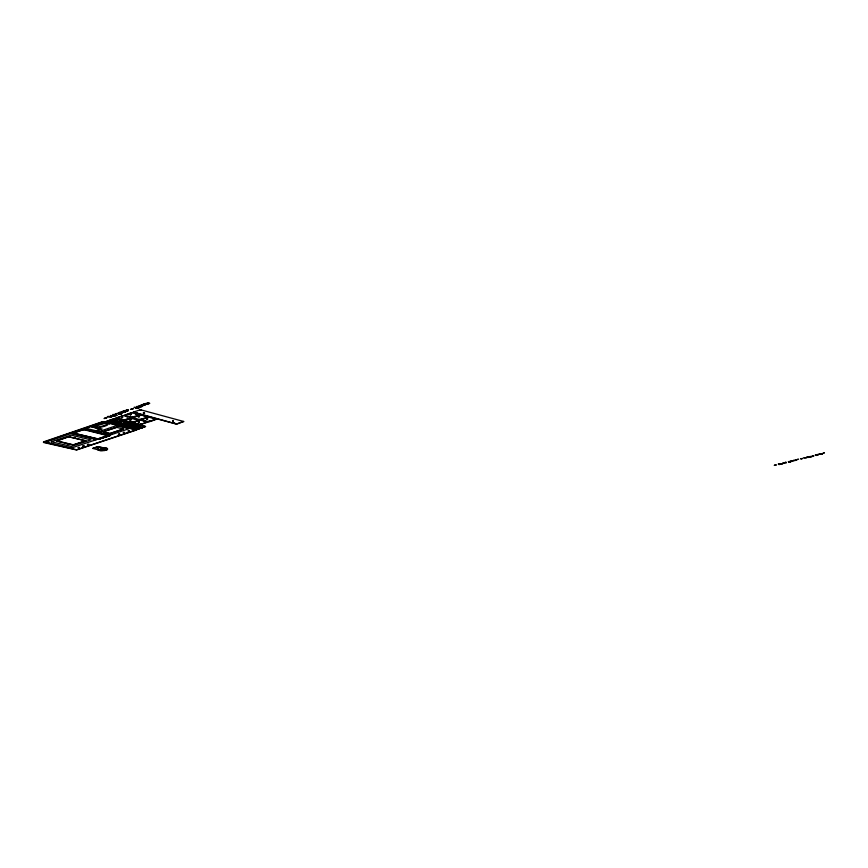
<?xml version="1.0" encoding="UTF-8"?>
<svg xmlns="http://www.w3.org/2000/svg" width="868" height="868" viewBox="0 0 868 868"><rect width="100%" height="100%" fill="white"/><g stroke="black" fill="none" stroke-linecap="round" stroke-linejoin="round"><path stroke-width="1.3" d="M130.395 427.685L133.813 426.329M123.126 429.074L110.095 433.479M139.01 424.767L134.681 425.949L135.256 426.155M781.33 463.805L779.952 463.762L782.773 463.794L781.113 463.989M789.555 461.787C785.149 461.863 793.569 460.843 788.86 461.993M144.045 404.043L147.256 404.401L145.325 403.598L142.873 404.445L144.88 405.041L142.721 404.792M79.053 447.4L77.946 447.671L79.248 447.552M113.285 423.389L117.343 422.065L110.138 420.275M131.719 422.336C110.377 421.902 134.811 418.604 130.58 417.53M132.283 422.325L139.596 419.906L132.153 417.931M144.11 404.054L145.596 404.759L142.743 405.703M116.095 420.058L117.017 420.123L116.008 419.949M100.601 429.259L95.903 430.723L86.138 428.412L90.565 426.752M94.742 426.242C122.106 419.081 81.256 426.568 99.104 427.371M133.466 412.083L176.312 423.975M107.491 424.365L99.006 427.262M114.468 423.248L114.739 423.682M115.032 418.647C135.082 420.025 106.2 422.271 125.708 423.671M133.13 417.193L131.383 417.28M140.041 419.407C119.784 418.68 143.231 415.924 139.271 414.589M129.668 427.327C144.522 422.933 106.601 424.712 128.833 427.295M124.959 424.441L117.864 422.358M137.545 424.875C134.681 420.09 117.798 424.734 133.325 425.797M129.712 422.835L122.638 420.73M148.602 417.258L141.115 419.711L148.558 421.664M130.287 427.316L130.536 427.74M111.191 433.816L112.178 433.87L111.245 434.098M79.151 447.736L79.075 447.508M819.457 454.007L822.137 453.866M142.623 404.531C139.054 404.944 145.705 405.226 142.591 405.649M116.887 415.501C114.977 416.347 108.457 412.756 116.909 415.479M84.391 428.868L83.523 429.172L109.889 435.834L98.149 439.273L109.032 435.627M71.827 433.316L96.576 439.447M109.552 420.47L107.035 421.327L109.932 420.72M107.545 421.305L110.431 420.698L107.925 421.555M112.319 419.678L115.216 419.06L112.699 419.928M115.477 422L112.97 422.857L115.856 422.249M113.48 422.835L116.355 422.228L113.849 423.085M118.243 421.219L121.129 420.611L118.612 421.457M117.234 422.456L114.598 423.627M122.008 420.839L119.491 422.065M117.614 422.553L115.108 423.4L115.987 423.476M115.607 423.389L118.482 422.781L115.987 423.627M120.37 421.772L122.757 421.186M131.079 418.018L124.493 420.405L131.621 422.325M120.739 422.011L123.256 421.164L119.871 421.783L120.739 421.859M97.476 432.09L116.464 425.656L128.768 428.803L109.021 435.421M123.462 424.061L120.967 424.908L123.831 424.311M121.455 424.886L124.33 424.289L121.835 425.136M126.207 423.28L129.082 422.683L126.576 423.53M125.556 424.604L123.061 425.45L123.929 425.526M123.56 425.428L126.424 424.832L123.929 425.667M128.301 423.834L130.677 423.248M139.433 420.253L132.869 422.607L139.705 424.474M128.67 424.072L131.177 423.226L127.813 423.844L128.67 423.92M131.328 426.101L128.844 426.937L131.686 426.34M129.69 427.154L132.186 426.318L131.318 426.242M134.421 425.57L136.927 424.723L133.574 425.342L136.059 424.647M133.401 426.633L130.916 427.468L133.759 426.872M131.404 427.447L134.247 426.85L131.762 427.685M136.135 425.863L138.988 425.266L136.493 426.101M140.941 424.43L147.245 421.946M149.513 421.566L156.001 419.125M139.086 428.098L136.602 428.933L139.433 428.336M137.09 428.911L139.922 428.325L137.448 429.15M141.809 427.338L144.652 426.741L142.157 427.577M137.806 429.237L140.54 428.184L133.77 426.438M93.115 448.365L97.824 446.803L103.954 447.823A5.045 1.411 -2.7 0 1 107.545 448.658L107.567 449.396A5.045 1.411 -2.7 0 1 104.041 450.557L102.739 450.666M176.931 423.877L183.3 421.425M103.151 448.311L99.473 449.646A3.342 0.933 -2.7 0 0 105.082 449.808A3.342 0.933 -2.7 0 0 103.531 448.311M793.992 460.268L791.638 461.266L795.413 460.42L794.079 460.246M797.681 459.356L795.316 460.365L797.67 459.346M798.56 459.031L798.636 459.096M116.193 420.025C114.381 420.785 119.339 419.993 116.214 419.906M111.994 421.902L111.354 421.913M124.2 422.119C122.377 422.879 127.325 422.065 124.222 421.989M139.954 426.579L140.399 426.166M140.106 409.815L132.847 412.343L176.454 424.072M139.531 415.012L140.876 414.882M139.954 415.034L133.379 417.627M130.84 417.942L132.186 417.812M121.77 420.763L122.008 420.698M124.471 420.134L123.733 420.155M119.231 421.631L118.59 421.642M117.006 422.39L117.744 422.358M141.517 419.428L140.03 419.537M139.206 420.188L140.909 420.112M127.173 423.692L125.849 423.823M122.431 425.298L121.422 425.439M116.258 427.36L103.173 431.787L109.466 433.468M134.399 425.743L137.545 424.626L131.003 422.825M132.804 426.47L133.65 426.329M130.656 419.884L131.285 419.721L129.94 419.993M788.882 461.982L790.998 461.776L789.327 461.971M138.489 421.837L139.119 421.837M97.292 447.996L98.746 448.105L98.019 448.279M791.432 460.875L790.39 461.136L791.735 461.331M803.963 457.805L806.535 457.751L803.974 457.816M817.07 454.582L822.137 453.856M819.435 453.997L818.274 454.691M124.352 432.774L123.733 432.861M128.605 431.222L128.887 430.821M122.833 415.707L116.052 418.278M118.71 421.631L121.704 420.405M113.947 423.248L116.963 422.065M817.081 454.593L818.394 454.789M140.996 419.428L147.658 416.835M139.433 420.123L140.225 420.036M130.233 422.835L127.433 424.126M125.48 424.441L122.692 425.721M149.502 421.696L156.446 419.287L155.871 419.07M140.931 424.56L139.998 424.636M110.052 433.479L123.484 429.052L116.844 427.381M142.243 427.74L145.173 426.524M137.524 429.302L140.887 428.163L133.878 426.438M137.806 429.367L136.58 429.421M176.92 424.007L183.864 421.533L140.236 409.685M82.243 439.382L82.113 439.251M111.874 421.924C114.099 421.327 108.804 421.739 111.983 422.022M124.015 422.032L124.504 422.39M119.882 423.996L118.851 423.899L119.48 423.996M127.791 426.025L128.507 425.841L127.878 425.743M140.356 426.058L139.292 426.362L139.911 426.459M140.301 426.459L141.028 426.264L140.139 426.155M60.402 442.289L60.424 442.43M144.207 412.777C141.169 413.157 146.171 413.418 144.251 412.897M109.238 424.365L109.14 424.268M101.925 428.803L102.066 428.944M88.102 444.351L87.397 444.524L88.124 444.633M88.395 444.622L88.004 444.622M101.447 431.342L101.339 431.548M122.019 417.682L122.789 417.508L121.433 417.779M97.758 448.007L97.032 448.17L98.106 448.365M118.797 434.098L118.417 434.477M119.003 434.38L119.762 434.217L119.057 434.098M131.665 412.723L124.862 415.392M123.506 415.566L115.585 418.116L123.278 420.155M132.478 417.226L139.466 414.665M123.842 420.145L130.808 417.638M117.082 427.284L102.782 431.83L109.65 433.501M134.638 425.819L134.008 425.873M68.463 436.864L56.865 440.944L73.129 444.752M142.135 427.75L145.618 426.579L138.999 424.897M110.073 433.588L109.422 433.588M74.019 444.752L85.552 440.792L68.29 436.712L56.311 440.987L72.858 444.904L86.095 440.825L68.518 436.691M140.128 410.152L140.236 410.314M128.627 430.821L127.846 430.973L128.648 431.114M128.779 431.114L129.56 430.886L128.757 430.81M131.784 412.712L124.243 415.219L132.023 417.248M125.491 424.333L126.435 424.333M83.024 429.671L73.454 433.045L97.455 438.828M142.211 427.848L141.593 427.87M137.502 429.421L136.352 429.378M119.458 423.606L120.609 423.801L119.317 424.094M131.969 424.539L133.249 424.246L132.023 424.419M146.876 404.282L149.741 403.338L148.254 402.633L147.017 403.012L149.025 403.62L145.574 403.511L147.734 403.913L146.725 404.228M125.274 411.703L126.728 411.334L125.1 410.553C121.574 410.976 128.204 411.226 125.111 411.649M121.216 413.092L124.015 412.181L122.594 411.454L125.654 411.812L123.755 411.063L121.281 411.866L123.321 412.452L119.871 412.354L122.041 412.745L121.064 413.038M88.265 444.731L89.1 444.449L88.373 444.34M98.724 427.772L98.702 427.924M127.119 417.128L127.14 417.291M144.283 416.325L144.251 416.488M135.592 419.504L135.625 419.352M152.529 418.571L152.497 418.734M143.893 421.457L143.86 421.609M137.014 412.821L136.981 412.929M130.374 414.329L131.057 414.329M93.05 426.253L93.071 426.405M118.84 434.499L119.176 434.108M97.769 438.98L107.589 435.888L107.426 435.237M73.954 444.915L73.064 444.915M116.345 427.24L116.898 427.251M123.853 432.351L123.31 432.839M47.566 442.148L47.61 442.007M114.587 418.517L110.822 419.765L111.44 419.982M149.036 417.139L141.017 415.034M109.791 420.166L106.048 421.49L112.981 423.226M117.006 421.87L110.279 420.166L106.666 421.609M122.475 420.633L123.267 420.654M132.706 416.759L132.685 416.922M124.102 419.58L124.048 419.732M141.093 419.146L141.158 418.984M96.077 430.832L101.079 429.139L91.259 426.665M97.552 438.98L107.415 435.552L83.946 429.703M83.187 429.66L84.446 429.606M118.363 421.664L117.505 421.696M148.895 421.674L148.037 421.707M148.71 417.248L149.567 417.215M114.75 418.517L111.288 419.928M123.495 420.166L115.932 418.409M83.686 445.826L82.666 446.119L84.077 445.859M140.551 409.761L141.43 409.729M127.824 425.624L126.761 425.938L127.39 426.036M135.625 427.631L134.605 428.011L135.788 427.772M135.234 428.152L136.298 427.848L135.668 427.75M132.576 424.029L131.502 424.333L132.131 424.441M85.14 428.477L85.183 428.727M102.739 450.568L101.447 450.676A5.045 1.411 -2.7 0 1 97.845 449.841L97.683 449.548M91.845 426.221L91.715 426.372M101.339 431.656L102.272 431.418L101.643 431.331M147.614 418.81L146.497 419.179L147.734 418.951M130.656 419.483L129.538 419.852L130.873 419.504M172.71 421.24C174.859 420.286 171.278 421.555 173.155 420.817M130.319 414.861C133.097 413.993 127.856 415.045 131.057 414.492M97.607 438.839L72.923 433.089L84.066 429.541M124.07 432.362L123.397 432.72M123.506 432.861L124.645 432.589L123.961 432.459M131.73 422.456L139.889 424.506M121.26 425.439L124.949 424.159L118.091 422.358M140.518 414.98L141.267 414.947M96.033 430.734L95.469 430.778M129.213 427.349L128.594 427.392M83.133 446.293L83.849 445.946M139.846 424.626L147.831 422.108L140.497 420.166M114.815 418.626L121.78 420.242M118.135 421.664L111.169 420.058M131.936 417.909L132.565 417.877M140.323 419.45L139.802 419.494M132.131 412.712L132.771 412.669M135.842 427.653L135.191 428.043M128.041 425.635L127.281 426.014M111.56 433.783L111.071 434.087M139.195 421.718C135.755 422 140.931 422.423 138.891 421.805M139.531 416.586L138.175 416.868L139.444 416.705M122.366 417.28L121.509 417.66M128.822 427.425L132.804 426.188L126.435 424.463M125.697 423.812L129.712 422.586L123.256 420.785M149.046 417.258L156.142 418.994M121.14 425.309L114.468 423.758M141.473 427.75L134.996 426.231M91.39 426.785L100.721 429.139M123.625 415.696L130.851 417.443M132.348 412.723L139.542 414.503M102.858 447.834L97.824 446.662L92.637 448.387L98.171 449.808A4.698 1.313 -2.7 0 0 101.523 450.579M70.959 433.468L96.587 439.588M109.021 435.269L84.033 429.15L109.878 435.128M94.829 426.372C97.672 429.432 115.748 423.703 103.769 423.313M130.276 427.815L136.591 429.291M145.303 426.394L139.238 424.81L135.126 426.101M103.954 450.47A4.698 1.313 -2.7 0 0 107.231 449.385L107.22 448.702A4.698 1.313 -2.7 0 0 103.878 447.921M103.042 422.814L103.932 422.781L103.042 422.814M782.925 463.035L784.835 463.121L782.925 463.035M94.297 439.664L95.154 439.642L94.297 439.664M43.932 442.127L76.579 449.765L136.048 429.931L102.999 421.848L43.932 442.127M51.386 441.79L71.393 446.423L90.988 439.837L71.133 435.118L51.418 441.725M95.057 431.136L95.925 431.114L95.089 431.103M824.253 452.846L822.05 453.801L824.253 452.846M121.585 413.917L118.319 414.231L118.677 413.396C112.797 414.351 120.923 412.224 119.09 414.199L121.585 413.917M67.379 444.091L68.236 444.08L67.422 444.058M181.846 421.75L182.692 421.729L181.846 421.75M71.089 447.443L71.935 447.443L71.122 447.411M778.911 463.989C780.733 465.628 776.751 463.599 778.911 463.989M785.952 462.253C787.721 463.913 783.804 461.852 785.952 462.253M135.408 414.188L136.287 414.188L135.408 414.188M112.731 415.761L110.648 415.826L112.731 415.761M173.958 422.944L174.804 422.944L174.012 422.911M142.298 406.408L140.366 407.049L138.066 406.343L140.334 405.801L142.298 406.408M132.099 421.87L132.956 421.891L132.099 421.87M140.377 424.061L141.224 424.072L140.377 424.061M148.96 421.197L149.795 421.219L148.96 421.197M110.562 416.683C115.487 417.985 101.61 416.358 110.16 416.412L110.562 416.683M128.084 410.781C127.043 412.105 124.026 408.915 128.084 410.781M74.366 437.515L75.201 437.548L74.366 437.515M110.616 415.512L110.974 416.314L115.173 416.13L110.616 415.512M808.64 457.045L807.565 457.501L809.247 457.295L806.426 457.252L808.64 457.045M811.027 456.459L809.952 456.915L811.634 456.709L808.9 456.676L811.027 456.459M136.102 408.383C147.159 407.385 125.296 406.864 138.283 407.895L136.102 408.383M128.073 409.783L126.478 409.631L128.073 409.783M115.281 413.895L115.976 413.96L115.281 413.895M136.743 406.506L137.437 406.571L136.743 406.506M105.115 418.126L104.713 418.398C101.523 419.092 110.659 416.9 105.115 418.126M142.287 405.866C144.576 405.779 136.96 404.499 142.287 405.866M816.972 455.212L816.604 455.45C811.558 454.951 820.998 455.288 815.757 454.919L816.972 455.212M131.589 409.023L131.177 409.295C127.965 410 137.209 407.776 131.589 409.023M119.697 412.452C125.741 414.101 115.563 412.897 119.697 412.452M43.986 441.736L43.801 441.801A2.289 0.651 -1.9 0 0 43.942 442.582L76.601 449.971L136.775 429.899L104.876 421.739A2.322 0.694 -2.4 0 0 102.044 421.848L43.986 441.736M811.873 456.449C816.886 456.459 809.367 455.288 813.576 456.123L811.873 456.449M71.805 433.175L45.689 442.116L71.556 447.975L97.422 439.306L71.805 433.175M775.178 465.129C771.663 465.932 779.355 464.304 775.178 465.129M801.555 458.651C797.996 459.476 805.754 457.848 801.555 458.651M109.032 435.769L98.637 439.251L109.032 435.769M103.021 448.214L99.147 449.689A3.689 1.031 -2.7 0 0 105.321 449.863A3.689 1.031 -2.7 0 0 103.617 448.214L103.021 448.214M139.553 405.888C136.612 406.983 145.488 406.973 139.553 405.888"/></g></svg>
